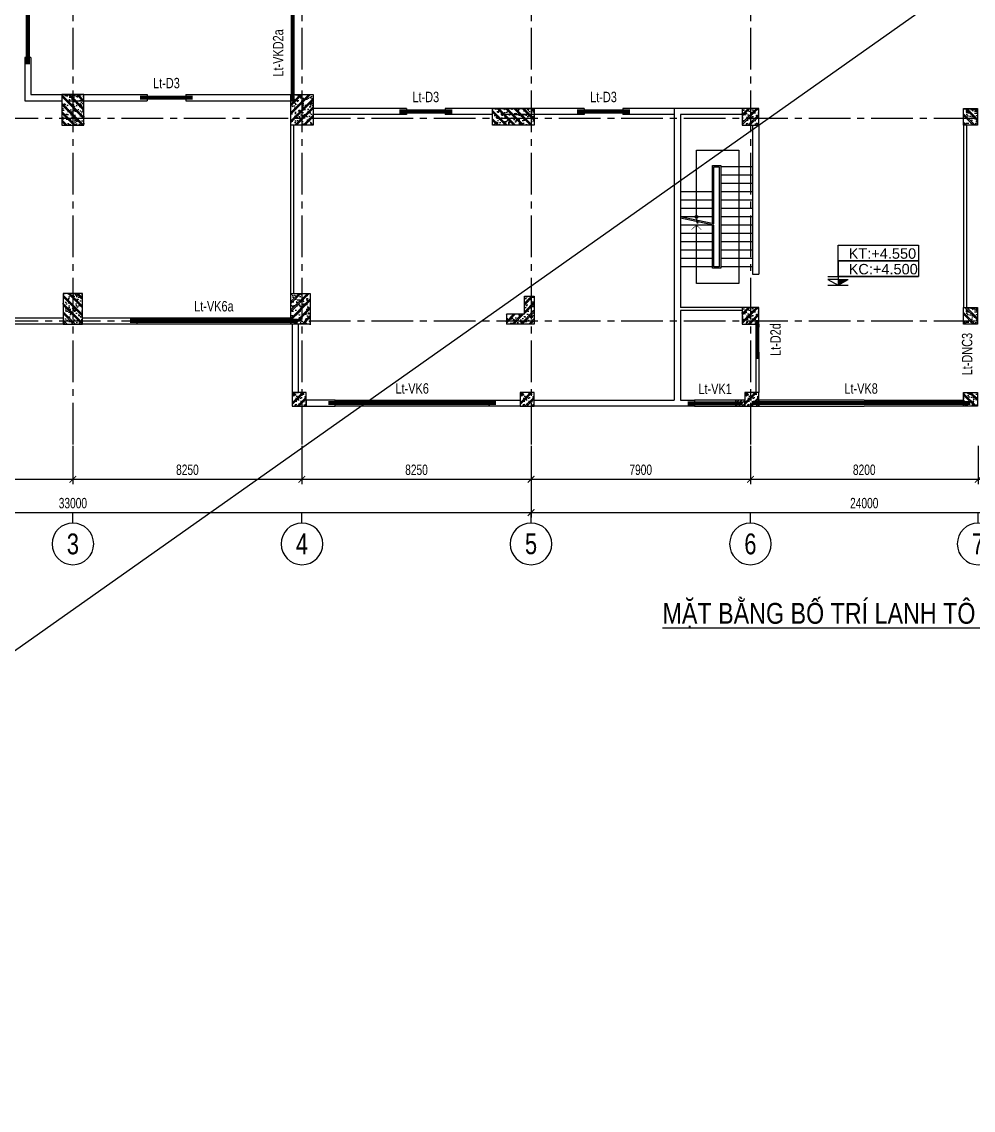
# Model space of a CAD drawing. Header units: millimetres. Extents: x 0 to 132458, y 0 to 365310.
# Drawn here: x 30284 to 64550, y 182867 to 222053 of the extents above; entities that cross this region are included whole.
import ezdxf
from ezdxf.enums import TextEntityAlignment as Align

# ---------------------------------------------------------------- set-up
doc = ezdxf.new("R2010")
doc.units = ezdxf.units.MM
doc.header["$LTSCALE"] = 400
doc.header["$PDSIZE"] = -2
doc.linetypes.add('CENTER2', pattern=[1.125, 0.75, -0.125, 0.125, -0.125])
doc.layers.get('0').update_dxf_attribs({"lineweight": 5})
doc.layers.get('Defpoints').update_dxf_attribs({"color": 2})
doc.layers.add('02.CDC.DIM', color=1, linetype='Continuous', lineweight=20)
for name, color, linetype in [('CDC -TEXT KHUNG', 7, 'Continuous'), ('CDC.01.AXIS', 160, 'CENTER2'), ('CDC.02.DIM', 1, 'Continuous'), ('CDC.03.BORDER', 3, 'Continuous'), ('CDC.06.TEXT', 2, 'Continuous'), ('CDC.09.COLUMN', 4, 'Continuous'), ('CDC.10.HATCH', 9, 'Continuous'), ('CDC.11.NOTE', 8, 'Continuous'), ('KCS_LANH_TO', 3, 'Continuous')]:
    doc.layers.add(name, color=color, linetype=linetype)
doc.layers.add('KCS_Plotter', color=11, linetype='Continuous', plot=False)
doc.styles.add('BIGTEXT', font='arial.ttf', dxfattribs={"width": 0.8})
doc.styles.add('KCS_SMTEXT', font='arial.ttf', dxfattribs={"width": 0.7})
doc.styles.add('KT CDC', font='arial.ttf', dxfattribs={"width": 0.85, "height": 200})
doc.styles.add('TEXT', font='')
doc.styles.get('TEXT').set_extended_font_data('.VnArialH')
doc.dimstyles.new('KCS_DIM150', dxfattribs={"dimscale": 150, "dimtxt": 2.5, "dimasz": 1.6, "dimexe": 1.2, "dimexo": 0, "dimgap": 1, "dimtad": 1, "dimdec": 0, "dimzin": 0, "dimdsep": 46, "dimtxsty": 'KCS_SMTEXT', "dimblk": 'ARCHTICK', "dimcen": 0, "dimdle": 1, "dimclrd": 256, "dimclre": 256, "dimclrt": 2, "dimadec": 0, "dimazin": 0, "dimtfac": 1, "dimtdec": 0, "dimtix": 1, "dimtmove": 2, "dimatfit": 3, "dimfxl": 1, "dimtolj": 1, "dimtzin": 0, "dimarcsym": 0})

# ---------------------------------------------------------------- blocks, each defined once
blk = doc.blocks.new('T2-7.95M')
at = {"layer": 'CDC.10.HATCH'}
h = blk.add_hatch(dxfattribs=at)
h.set_pattern_fill('CHAU-01', color=256, scale=50, style=0, pattern_type=2)
h.set_pattern_definition([(310, (10056.4, 189402.67), (358.63009, 31.376067), [37.5, -412.5]), (5, (10056.4, 189402.67), (-69.37567, -376.09607), [30, -330]), (259.5486, (10086.3, 189405.28), (289.25469, -344.71977), [31.870095, -350.571056]), (313.8158, (10056.4, 189302.67), (533.62052, 82.75951), [56.25, -618.75]), (263.3644, (10100.87, 189309.56), (467.33135, -487.05894), [47.80514, -525.8565]), (8.8158, (10056.4, 189302.67), (467.33097, -487.0593), [45, -495]), (339, (10106.4, 189327.67), (298.453526, 201.309445), [37.5, -412.5]), (34, (10106.4, 189327.67), (121.657666, -362.57502), [30, -330]), (288.5486, (10131.27, 189344.44), (420.111314, -161.26525), [31.870095, -350.571056]), (322.5, (10056.4, 189402.67), (6.079928, -166.446927), [0, -326, 0, -335, 0, -331.25]), (352.5, (10056.4, 189402.67), (131.534769, -197.205856), [0, -191, 0, -318.5, 0, -126.25]), (32.5, (9944.9, 189402.67), (266.911218, 11.277436), [0, -125, 0, -390, 0, -517.5]), (42.5, (9894.9, 189402.67), (291.593085, -50.05249), [0, -162.5, 0, -259, 0, -367.5]), (315, (10056.4, 189402.67), (-150.26019, -150.26019), []), (315, (10056.4, 189341.42), (-150.26019, -150.26019), [])])
h.paths.add_polyline_path([(1757079, -103348), (1756780, -103348), (1756780, -102498), (1757079, -102498)])
h.paths.add_polyline_path([(1757079, -103598), (1756780, -103598), (1756780, -103348), (1757079, -103348)])
h.paths.add_polyline_path([(1757580, -103598), (1757079, -103598), (1757079, -103348), (1757580, -103348)])
h.paths.add_polyline_path([(1757580, -103348), (1757079, -103348), (1757079, -102498), (1757580, -102498)])
h = blk.add_hatch(dxfattribs=at)
h.set_pattern_fill('CHAU-01', color=256, scale=50, style=0, pattern_type=2)
h.set_pattern_definition([(230, (3512553.1, 189402.67), (-358.63009, 31.376067), [37.5, -412.5]), (175, (3512553.1, 189402.67), (69.37567, -376.09607), [30, -330]), (280.4514, (3512523.2, 189405.28), (-289.25469, -344.71977), [31.870095, -350.571056]), (226.1842, (3512553.1, 189302.67), (-533.62052, 82.75951), [56.25, -618.75]), (276.6356, (3512508.63, 189309.56), (-467.33135, -487.05894), [47.80514, -525.8565]), (171.1842, (3512553.1, 189302.67), (-467.33097, -487.0593), [45, -495]), (201, (3512503.1, 189327.67), (-298.453526, 201.309445), [37.5, -412.5]), (146, (3512503.1, 189327.67), (-121.657666, -362.57502), [30, -330]), (251.4514, (3512478.23, 189344.44), (-420.111314, -161.26525), [31.870095, -350.571056]), (217.5, (3512553.1, 189402.67), (-6.079928, -166.446927), [0, -326, 0, -335, 0, -331.25]), (187.5, (3512553.1, 189402.67), (-131.534769, -197.205856), [0, -191, 0, -318.5, 0, -126.25]), (147.5, (3512664.6, 189402.67), (-266.911218, 11.277436), [0, -125, 0, -390, 0, -517.5]), (137.5, (3512714.6, 189402.67), (-291.593085, -50.05249), [0, -162.5, 0, -259, 0, -367.5]), (225, (3512553.1, 189402.67), (150.26019, -150.26019), []), (225, (3512553.1, 189341.42), (150.26019, -150.26019), [])])
h.paths.add_polyline_path([(1765530, -103348), (1765830, -103348), (1765830, -102498), (1765530, -102498)])
h.paths.add_polyline_path([(1765530, -103598), (1765830, -103598), (1765830, -103348), (1765530, -103348)])
h.paths.add_polyline_path([(1765030, -103598), (1765530, -103598), (1765530, -103348), (1765030, -103348)])
h.paths.add_polyline_path([(1765030, -103348), (1765530, -103348), (1765530, -102498), (1765030, -102498)])
h = blk.add_hatch(dxfattribs=at)
h.set_pattern_fill('CHAU-01', color=256, scale=50, style=0, pattern_type=2)
h.set_pattern_definition([(130, (3514359.5, 0), (-358.63009, -31.376067), [37.5, -412.5]), (185, (3514359.5, 0), (69.37567, 376.09607), [30, -330]), (79.5486, (3514329.6, -2.6), (-289.25469, 344.71977), [31.870095, -350.571056]), (133.8158, (3514359.5, 100), (-533.62052, -82.75951), [56.25, -618.75]), (83.3644, (3514315.03, 93.1), (-467.33135, 487.05894), [47.80514, -525.8565]), (188.8158, (3514359.5, 100), (-467.33097, 487.0593), [45, -495]), (159, (3514309.5, 75), (-298.453526, -201.309445), [37.5, -412.5]), (214, (3514309.5, 75), (-121.657666, 362.57502), [30, -330]), (108.5486, (3514284.63, 58.22), (-420.111314, 161.26525), [31.870095, -350.571056]), (142.5, (3514359.5, 0), (-6.079928, 166.446927), [0, -326, 0, -335, 0, -331.25]), (172.5, (3514359.5, 0), (-131.534769, 197.205856), [0, -191, 0, -318.5, 0, -126.25]), (212.5, (3514471, 0), (-266.911218, -11.277436), [0, -125, 0, -390, 0, -517.5]), (222.5, (3514521, 0), (-291.593085, 50.05249), [0, -162.5, 0, -259, 0, -367.5]), (135, (3514359.5, 0), (150.26019, 150.26019), []), (135, (3514359.5, 61.25), (150.26019, 150.26019), [])])
h.paths.add_polyline_path([(1772290, -102998), (1773680, -102998), (1773680, -103348), (1772290, -103348)])
h.paths.add_polyline_path([(1772290, -103348), (1773680, -103348), (1773680, -103598), (1772290, -103598)])
h.paths.add_polyline_path([(1773680, -103348), (1773790, -103348), (1773790, -103598), (1773680, -103598)])
h.paths.add_polyline_path([(1773680, -102998), (1773790, -102998), (1773790, -103348), (1773680, -103348)])
h = blk.add_hatch(dxfattribs=at)
h.set_pattern_fill('CHAU-01', color=256, scale=50, angle=270, style=0, pattern_type=2)
h.set_pattern_definition([(40, (32523.4, 203723.58), (-31.376067, 358.63009), [37.5, -412.5]), (95, (32523.4, 203723.58), (376.09607, -69.37567), [30, -330]), (349.5486, (32520.8, 203753.46), (344.71977, 289.25469), [31.870095, -350.571056]), (43.8158, (32623.4, 203723.58), (-82.75951, 533.62052), [56.25, -618.75]), (353.3644, (32616.5, 203768.04), (487.05894, 467.33135), [47.80514, -525.8565]), (98.8158, (32623.4, 203723.6), (487.0593, 467.33097), [45, -495]), (69, (32598.4, 203773.58), (-201.309445, 298.453526), [37.5, -412.5]), (124, (32598.4, 203773.58), (362.57502, 121.657666), [30, -330]), (18.5486, (32581.63, 203798.45), (161.26525, 420.111314), [31.870095, -350.571056]), (52.5, (32523.41, 203723.58), (166.446927, 6.079928), [0, -326, 0, -335, 0, -331.25]), (82.5, (32523.41, 203723.58), (197.205856, 131.534769), [0, -191, 0, -318.5, 0, -126.25]), (122.5, (32523.41, 203612.08), (-11.277436, 266.911218), [0, -125, 0, -390, 0, -517.5]), (132.5, (32523.4, 203562.08), (50.05249, 291.593085), [0, -162.5, 0, -259, 0, -367.5]), (45, (32523.4, 203723.58), (150.26019, -150.26019), []), (45, (32584.66, 203723.58), (150.26019, -150.26019), [])])
h.paths.add_polyline_path([(1781880, -102998), (1781280, -102998), (1781280, -103598), (1781880, -103598)])
h = blk.add_hatch(dxfattribs=at)
h.set_pattern_fill('CHAU-01', color=256, scale=50, angle=270, style=0, pattern_type=2)
h.set_pattern_definition([(140, (3538511.06, 203723.58), (31.376067, 358.63009), [37.5, -412.5]), (85, (3538511.06, 203723.58), (-376.09607, -69.37567), [30, -330]), (190.4514, (3538513.67, 203753.46), (-344.71977, 289.25469), [31.870095, -350.571056]), (136.1842, (3538411.06, 203723.58), (82.75951, 533.62052), [56.25, -618.75]), (186.6356, (3538417.96, 203768.04), (-487.05894, 467.33135), [47.80514, -525.8565]), (81.1842, (3538411.06, 203723.6), (-487.0593, 467.33097), [45, -495]), (111, (3538436.06, 203773.58), (201.309445, 298.453526), [37.5, -412.5]), (56, (3538436.06, 203773.58), (-362.57502, 121.657666), [30, -330]), (161.4514, (3538452.83, 203798.45), (-161.26525, 420.111314), [31.870095, -350.571056]), (127.5, (3538511.06, 203723.58), (-166.446927, 6.079928), [0, -326, 0, -335, 0, -331.25]), (97.5, (3538511.06, 203723.58), (-197.205856, 131.534769), [0, -191, 0, -318.5, 0, -126.25]), (57.5, (3538511.06, 203612.08), (11.277436, 266.911218), [0, -125, 0, -390, 0, -517.5]), (47.5, (3538511.06, 203562.08), (-50.05249, 291.593085), [0, -162.5, 0, -259, 0, -367.5]), (135, (3538511.06, 203723.58), (-150.26019, -150.26019), []), (135, (3538449.8, 203723.58), (-150.26019, -150.26019), [])])
h.paths.add_polyline_path([(1789255, -102998), (1789255, -103598), (1789755, -103598), (1789755, -102998)])
h = blk.add_hatch(dxfattribs=at)
h.set_pattern_fill('CHAU-01', color=256, scale=50, style=0, pattern_type=2)
h.set_pattern_definition([(310, (10106.9, 189402.67), (358.63009, 31.376067), [37.5, -412.5]), (5, (10106.9, 189402.67), (-69.37567, -376.09607), [30, -330]), (259.5486, (10136.78, 189405.28), (289.25469, -344.71977), [31.870095, -350.571056]), (313.8158, (10106.9, 189302.67), (533.62052, 82.75951), [56.25, -618.75]), (263.3644, (10151.36, 189309.56), (467.33135, -487.05894), [47.80514, -525.8565]), (8.8158, (10106.9, 189302.67), (467.33097, -487.0593), [45, -495]), (339, (10156.9, 189327.67), (298.453526, 201.309445), [37.5, -412.5]), (34, (10156.9, 189327.67), (121.657666, -362.57502), [30, -330]), (288.5486, (10181.76, 189344.44), (420.111314, -161.26525), [31.870095, -350.571056]), (322.5, (10106.89, 189402.67), (6.079928, -166.446927), [0, -326, 0, -335, 0, -331.25]), (352.5, (10106.9, 189402.67), (131.534769, -197.205856), [0, -191, 0, -318.5, 0, -126.25]), (32.5, (9995.39, 189402.67), (266.911218, 11.277436), [0, -125, 0, -390, 0, -517.5]), (42.5, (9945.4, 189402.67), (291.593085, -50.05249), [0, -162.5, 0, -259, 0, -367.5]), (315, (10106.9, 189402.67), (-150.26019, -150.26019), []), (315, (10106.9, 189341.42), (-150.26019, -150.26019), [])])
h.paths.add_polyline_path([(1757130, -110757), (1756830, -110757), (1756830, -110648), (1757130, -110648)])
h.paths.add_polyline_path([(1757130, -110648), (1756830, -110648), (1756830, -109657), (1757130, -109657)])
h.paths.add_polyline_path([(1757530, -110648), (1757130, -110648), (1757130, -109657), (1757530, -109657)])
h.paths.add_polyline_path([(1757530, -110757), (1757130, -110757), (1757130, -110648), (1757530, -110648)])
h = blk.add_hatch(dxfattribs=at)
h.set_pattern_fill('CHAU-01', color=256, scale=50, style=0, pattern_type=2)
h.set_pattern_definition([(230, (3512452.6, 189402.67), (-358.63009, 31.376067), [37.5, -412.5]), (175, (3512452.6, 189402.67), (69.37567, -376.09607), [30, -330]), (280.4514, (3512422.7, 189405.28), (-289.25469, -344.71977), [31.870095, -350.571056]), (226.1842, (3512452.6, 189302.67), (-533.62052, 82.75951), [56.25, -618.75]), (276.6356, (3512408.1, 189309.56), (-467.33135, -487.05894), [47.80514, -525.8565]), (171.1842, (3512452.6, 189302.67), (-467.33097, -487.0593), [45, -495]), (201, (3512402.6, 189327.67), (-298.453526, 201.309445), [37.5, -412.5]), (146, (3512402.6, 189327.67), (-121.657666, -362.57502), [30, -330]), (251.4514, (3512377.7, 189344.44), (-420.111314, -161.26525), [31.870095, -350.571056]), (217.5, (3512452.59, 189402.67), (-6.079928, -166.446927), [0, -326, 0, -335, 0, -331.25]), (187.5, (3512452.59, 189402.67), (-131.534769, -197.205856), [0, -191, 0, -318.5, 0, -126.25]), (147.5, (3512564.09, 189402.67), (-266.911218, 11.277436), [0, -125, 0, -390, 0, -517.5]), (137.5, (3512614.09, 189402.67), (-291.593085, -50.05249), [0, -162.5, 0, -259, 0, -367.5]), (225, (3512452.59, 189402.67), (150.26019, -150.26019), []), (225, (3512452.59, 189341.42), (150.26019, -150.26019), [])])
h.paths.add_polyline_path([(1765430, -110757), (1765730, -110757), (1765730, -110648), (1765430, -110648)])
h.paths.add_polyline_path([(1765430, -110648), (1765730, -110648), (1765730, -109657), (1765430, -109657)])
h.paths.add_polyline_path([(1765030, -110648), (1765430, -110648), (1765430, -109657), (1765030, -109657)])
h.paths.add_polyline_path([(1765030, -110757), (1765430, -110757), (1765430, -110648), (1765030, -110648)])
h = blk.add_hatch(dxfattribs=at)
h.set_pattern_fill('CHAU-01', color=256, scale=50, style=0, pattern_type=2)
h.set_pattern_definition([(230, (3514359.5, -183495.4), (-358.63009, 31.376067), [37.5, -412.5]), (175, (3514359.5, -183495.4), (69.37567, -376.09607), [30, -330]), (280.4514, (3514329.6, -183492.77), (-289.25469, -344.71977), [31.870095, -350.571056]), (226.1842, (3514359.5, -183595.4), (-533.62052, 82.75951), [56.25, -618.75]), (276.6356, (3514315.03, -183588.5), (-467.33135, -487.05894), [47.80514, -525.8565]), (171.1842, (3514359.5, -183595.4), (-467.33097, -487.0593), [45, -495]), (201, (3514309.5, -183570.4), (-298.453526, 201.309445), [37.5, -412.5]), (146, (3514309.5, -183570.4), (-121.657666, -362.57502), [30, -330]), (251.4514, (3514284.63, -183553.6), (-420.111314, -161.26525), [31.870095, -350.571056]), (217.5, (3514359.5, -183495.39), (-6.079928, -166.446927), [0, -326, 0, -335, 0, -331.25]), (187.5, (3514359.5, -183495.39), (-131.534769, -197.205856), [0, -191, 0, -318.5, 0, -126.25]), (147.5, (3514471, -183495.39), (-266.911218, 11.277436), [0, -125, 0, -390, 0, -517.5]), (137.5, (3514521, -183495.39), (-291.593085, -50.05249), [0, -162.5, 0, -259, 0, -367.5]), (225, (3514359.5, -183495.39), (150.26019, -150.26019), []), (225, (3514359.5, -183556.64), (150.26019, -150.26019), [])])
h.paths.add_polyline_path([(1773680, -110648), (1773790, -110648), (1773790, -109757), (1773680, -109757)])
h.paths.add_polyline_path([(1772790, -110648), (1773680, -110648), (1773680, -109757), (1773440, -109757), (1773440, -110407), (1772790, -110407)])
h.paths.add_polyline_path([(1772790, -110757), (1773680, -110757), (1773680, -110648), (1772790, -110648)])
h.paths.add_polyline_path([(1773680, -110757), (1773790, -110757), (1773790, -110648), (1773680, -110648)])
h = blk.add_hatch(dxfattribs=at)
h.set_pattern_fill('CHAU-01', color=256, scale=50, angle=270, style=0, pattern_type=2)
h.set_pattern_definition([(40, (32523.4, 196563.9), (-31.376067, 358.63009), [37.5, -412.5]), (95, (32523.4, 196563.9), (376.09607, -69.37567), [30, -330]), (349.5486, (32520.8, 196593.78), (344.71977, 289.25469), [31.870095, -350.571056]), (43.8158, (32623.4, 196563.9), (-82.75951, 533.62052), [56.25, -618.75]), (353.3644, (32616.5, 196608.36), (487.05894, 467.33135), [47.80514, -525.8565]), (98.8158, (32623.4, 196563.9), (487.0593, 467.33097), [45, -495]), (69, (32598.4, 196613.9), (-201.309445, 298.453526), [37.5, -412.5]), (124, (32598.4, 196613.9), (362.57502, 121.657666), [30, -330]), (18.5486, (32581.63, 196638.77), (161.26525, 420.111314), [31.870095, -350.571056]), (52.5, (32523.41, 196563.9), (166.446927, 6.079928), [0, -326, 0, -335, 0, -331.25]), (82.5, (32523.41, 196563.9), (197.205856, 131.534769), [0, -191, 0, -318.5, 0, -126.25]), (122.5, (32523.41, 196452.4), (-11.277436, 266.911218), [0, -125, 0, -390, 0, -517.5]), (132.5, (32523.4, 196402.4), (50.05249, 291.593085), [0, -162.5, 0, -259, 0, -367.5]), (45, (32523.4, 196563.9), (150.26019, -150.26019), []), (45, (32584.66, 196563.9), (150.26019, -150.26019), [])])
h.paths.add_polyline_path([(1781880, -110157), (1781280, -110157), (1781280, -110757), (1781880, -110757)])
h = blk.add_hatch(dxfattribs=at)
h.set_pattern_fill('CHAU-01', color=256, scale=50, angle=270, style=0, pattern_type=2)
h.set_pattern_definition([(140, (3538511.06, 196563.9), (31.376067, 358.63009), [37.5, -412.5]), (85, (3538511.06, 196563.9), (-376.09607, -69.37567), [30, -330]), (190.4514, (3538513.67, 196593.78), (-344.71977, 289.25469), [31.870095, -350.571056]), (136.1842, (3538411.06, 196563.9), (82.75951, 533.62052), [56.25, -618.75]), (186.6356, (3538417.96, 196608.36), (-487.05894, 467.33135), [47.80514, -525.8565]), (81.1842, (3538411.06, 196563.9), (-487.0593, 467.33097), [45, -495]), (111, (3538436.06, 196613.9), (201.309445, 298.453526), [37.5, -412.5]), (56, (3538436.06, 196613.9), (-362.57502, 121.657666), [30, -330]), (161.4514, (3538452.83, 196638.77), (-161.26525, 420.111314), [31.870095, -350.571056]), (127.5, (3538511.06, 196563.9), (-166.446927, 6.079928), [0, -326, 0, -335, 0, -331.25]), (97.5, (3538511.06, 196563.9), (-197.205856, 131.534769), [0, -191, 0, -318.5, 0, -126.25]), (57.5, (3538511.06, 196452.4), (11.277436, 266.911218), [0, -125, 0, -390, 0, -517.5]), (47.5, (3538511.06, 196402.4), (-50.05249, 291.593085), [0, -162.5, 0, -259, 0, -367.5]), (135, (3538511.06, 196563.9), (-150.26019, -150.26019), []), (135, (3538449.8, 196563.9), (-150.26019, -150.26019), [])])
h.paths.add_polyline_path([(1789255, -110157), (1789255, -110757), (1789755, -110757), (1789755, -110157)])
h = blk.add_hatch(dxfattribs=at)
h.set_pattern_fill('CHAU-01', color=256, scale=50, angle=270, style=0, pattern_type=2)
h.set_pattern_definition([(40, (16273.44, 193603.62), (-31.376067, 358.63009), [37.5, -412.5]), (95, (16273.44, 193603.6), (376.09607, -69.37567), [30, -330]), (349.5486, (16270.82, 193633.5), (344.71977, 289.25469), [31.870095, -350.571056]), (43.8158, (16373.44, 193603.6), (-82.75951, 533.62052), [56.25, -618.75]), (353.3644, (16366.54, 193648.1), (487.05894, 467.33135), [47.80514, -525.8565]), (98.8158, (16373.44, 193603.6), (487.0593, 467.33097), [45, -495]), (69, (16348.44, 193653.62), (-201.309445, 298.453526), [37.5, -412.5]), (124, (16348.44, 193653.6), (362.57502, 121.657666), [30, -330]), (18.5486, (16331.66, 193678.5), (161.26525, 420.111314), [31.870095, -350.571056]), (52.5, (16273.44, 193603.62), (166.446927, 6.079928), [0, -326, 0, -335, 0, -331.25]), (82.5, (16273.44, 193603.62), (197.205856, 131.534769), [0, -191, 0, -318.5, 0, -126.25]), (122.5, (16273.44, 193492.12), (-11.277436, 266.911218), [0, -125, 0, -390, 0, -517.5]), (132.5, (16273.44, 193442.12), (50.05249, 291.593085), [0, -162.5, 0, -259, 0, -367.5]), (45, (16273.44, 193603.62), (150.26019, -150.26019), []), (45, (16334.69, 193603.62), (150.26019, -150.26019), [])])
h.paths.add_polyline_path([(1765580, -113718), (1765580, -113218), (1765080, -113218), (1765080, -113718)])
h = blk.add_hatch(dxfattribs=at)
h.set_pattern_fill('CHAU-01', color=256, scale=50, angle=270, style=0, pattern_type=2)
h.set_pattern_definition([(40, (24483.4, 193603.62), (-31.376067, 358.63009), [37.5, -412.5]), (95, (24483.4, 193603.6), (376.09607, -69.37567), [30, -330]), (349.5486, (24480.8, 193633.5), (344.71977, 289.25469), [31.870095, -350.571056]), (43.8158, (24583.4, 193603.6), (-82.75951, 533.62052), [56.25, -618.75]), (353.3644, (24576.5, 193648.1), (487.05894, 467.33135), [47.80514, -525.8565]), (98.8158, (24583.4, 193603.6), (487.0593, 467.33097), [45, -495]), (69, (24558.4, 193653.62), (-201.309445, 298.453526), [37.5, -412.5]), (124, (24558.4, 193653.6), (362.57502, 121.657666), [30, -330]), (18.5486, (24541.63, 193678.5), (161.26525, 420.111314), [31.870095, -350.571056]), (52.5, (24483.4, 193603.62), (166.446927, 6.079928), [0, -326, 0, -335, 0, -331.25]), (82.5, (24483.4, 193603.62), (197.205856, 131.534769), [0, -191, 0, -318.5, 0, -126.25]), (122.5, (24483.4, 193492.12), (-11.277436, 266.911218), [0, -125, 0, -390, 0, -517.5]), (132.5, (24483.4, 193442.12), (50.05249, 291.593085), [0, -162.5, 0, -259, 0, -367.5]), (45, (24483.4, 193603.62), (150.26019, -150.26019), []), (45, (24544.65, 193603.62), (150.26019, -150.26019), [])])
h.paths.add_polyline_path([(1773790, -113718), (1773790, -113218), (1773290, -113218), (1773290, -113718)])
h = blk.add_hatch(dxfattribs=at)
h.set_pattern_fill('CHAU-01', color=256, scale=50, angle=270, style=0, pattern_type=2)
h.set_pattern_definition([(40, (32573.4, 193603.62), (-31.376067, 358.63009), [37.5, -412.5]), (95, (32573.4, 193603.6), (376.09607, -69.37567), [30, -330]), (349.5486, (32570.8, 193633.5), (344.71977, 289.25469), [31.870095, -350.571056]), (43.8158, (32673.4, 193603.6), (-82.75951, 533.62052), [56.25, -618.75]), (353.3644, (32666.5, 193648.1), (487.05894, 467.33135), [47.80514, -525.8565]), (98.8158, (32673.4, 193603.6), (487.0593, 467.33097), [45, -495]), (69, (32648.4, 193653.62), (-201.309445, 298.453526), [37.5, -412.5]), (124, (32648.4, 193653.6), (362.57502, 121.657666), [30, -330]), (18.5486, (32631.63, 193678.5), (161.26525, 420.111314), [31.870095, -350.571056]), (52.5, (32573.41, 193603.62), (166.446927, 6.079928), [0, -326, 0, -335, 0, -331.25]), (82.5, (32573.41, 193603.62), (197.205856, 131.534769), [0, -191, 0, -318.5, 0, -126.25]), (122.5, (32573.41, 193492.12), (-11.277436, 266.911218), [0, -125, 0, -390, 0, -517.5]), (132.5, (32573.4, 193442.12), (50.05249, 291.593085), [0, -162.5, 0, -259, 0, -367.5]), (45, (32573.4, 193603.62), (150.26019, -150.26019), []), (45, (32634.66, 193603.62), (150.26019, -150.26019), [])])
h.paths.add_polyline_path([(1781880, -113718), (1781880, -113218), (1781380, -113218), (1781380, -113718)])
h = blk.add_hatch(dxfattribs=at)
h.set_pattern_fill('CHAU-01', color=256, scale=50, angle=270, style=0, pattern_type=2)
h.set_pattern_definition([(140, (3538561.06, 193603.62), (31.376067, 358.63009), [37.5, -412.5]), (85, (3538561.06, 193603.6), (-376.09607, -69.37567), [30, -330]), (190.4514, (3538563.67, 193633.5), (-344.71977, 289.25469), [31.870095, -350.571056]), (136.1842, (3538461.06, 193603.6), (82.75951, 533.62052), [56.25, -618.75]), (186.6356, (3538467.96, 193648.1), (-487.05894, 467.33135), [47.80514, -525.8565]), (81.1842, (3538461.06, 193603.6), (-487.0593, 467.33097), [45, -495]), (111, (3538486.06, 193653.62), (201.309445, 298.453526), [37.5, -412.5]), (56, (3538486.06, 193653.6), (-362.57502, 121.657666), [30, -330]), (161.4514, (3538502.83, 193678.5), (-161.26525, 420.111314), [31.870095, -350.571056]), (127.5, (3538561.06, 193603.62), (-166.446927, 6.079928), [0, -326, 0, -335, 0, -331.25]), (97.5, (3538561.06, 193603.62), (-197.205856, 131.534769), [0, -191, 0, -318.5, 0, -126.25]), (57.5, (3538561.06, 193492.12), (11.277436, 266.911218), [0, -125, 0, -390, 0, -517.5]), (47.5, (3538561.06, 193442.12), (-50.05249, 291.593085), [0, -162.5, 0, -259, 0, -367.5]), (135, (3538561.06, 193603.62), (-150.26019, -150.26019), []), (135, (3538499.8, 193603.62), (-150.26019, -150.26019), [])])
h.paths.add_polyline_path([(1789255, -113718), (1789255, -113218), (1789755, -113218), (1789755, -113718)])
at = {"layer": 'CDC.09.COLUMN', "ltscale": 2000}
for p, q in [((1773440, -110407), (1773440, -109757)), ((1773440, -109757), (1773790, -109757)), ((1773790, -109757), (1773790, -110757)), ((1772790, -110407), (1772790, -110757)), ((1773440, -110407), (1772790, -110407)), ((1773790, -110757), (1772790, -110757))]:
    blk.add_line(p, q, dxfattribs=at)
for points in [[(1757580, -103598), (1757580, -102498), (1756780, -102498), (1756780, -103598)], [(1765030, -103598), (1765030, -102498), (1765830, -102498), (1765830, -103598)], [(1772290, -102998), (1773790, -102998), (1773790, -103598), (1772290, -103598)], [(1781880, -103598), (1781880, -102998), (1781280, -102998), (1781280, -103598)], [(1789255, -103598), (1789255, -102998), (1789755, -102998), (1789755, -103598)], [(1757530, -110757), (1757530, -109657), (1756830, -109657), (1756830, -110757)], [(1765030, -110757), (1765030, -109657), (1765730, -109657), (1765730, -110757)], [(1781880, -110757), (1781880, -110157), (1781280, -110157), (1781280, -110757)], [(1789255, -110757), (1789255, -110157), (1789755, -110157), (1789755, -110757)], [(1765580, -113718), (1765580, -113218), (1765080, -113218), (1765080, -113718)], [(1773790, -113718), (1773790, -113218), (1773290, -113218), (1773290, -113718)], [(1781880, -113718), (1781880, -113218), (1781380, -113218), (1781380, -113718)], [(1789255, -113718), (1789255, -113218), (1789755, -113218), (1789755, -113718)]]:
    blk.add_lwpolyline(points, close=True, dxfattribs=at)
blk = doc.blocks.new('khcot')
at = {"layer": 'CDC.01.AXIS'}
blk.add_hatch(color=256, dxfattribs=at).paths.add_polyline_path([(435700, -497133), (435700, -497270), (435943, -497133)])
at = {"layer": 'CDC.03.BORDER'}
for p, q in [((435700, -496687), (435700, -497133)), ((435454, -497061), (437632, -497061)), ((435700, -497133), (435458, -497133)), ((435458, -497133), (435700, -497270)), ((435700, -497133), (435943, -497133)), ((435700, -497270), (435943, -497133)), ((435700, -497133), (435700, -497270)), ((435454, -497270), (435946, -497270))]:
    blk.add_line(p, q, dxfattribs=at)
for points in [[(437632, -496687), (435700, -496687), (435700, -496312), (437632, -496312)], [(437632, -497061), (435700, -497061), (435700, -496687), (437632, -496687)]]:
    blk.add_lwpolyline(points, close=True, dxfattribs=at)
blk = doc.blocks.new('_ArchTick')
at = {"color": 0, "linetype": 'ByBlock', "const_width": 0.15}
blk.add_lwpolyline([(-0.5, -0.5), (0.5, 0.5)], dxfattribs=at)
blk = doc.blocks.new('*D134')
at = {"layer": 'CDC.02.DIM', "lineweight": -2, "ltscale": 10, "transparency": 16777216}
for p, q in [((15625, 206781), (15625, 204201)), ((48625, 206781), (48625, 204201)), ((15475, 204381), (48775, 204381))]:
    blk.add_line(p, q, dxfattribs=at)
at = {"layer": 'Defpoints', "color": 0, "ltscale": 10, "transparency": 16777216}
for p in [(15625, 206781), (48625, 206781), (48625, 204381)]:
    blk.add_point(p, dxfattribs=at)
at = {"layer": 'CDC.02.DIM', "lineweight": -2, "ltscale": 10, "transparency": 16777216, "xscale": 240, "yscale": 240, "zscale": 240, "rotation": 180}
blk.add_blockref('_ArchTick', (15625, 204381), dxfattribs=at)
at = {"layer": 'CDC.02.DIM', "lineweight": -2, "ltscale": 10, "transparency": 16777216, "xscale": 240, "yscale": 240, "zscale": 240}
blk.add_blockref('_ArchTick', (48625, 204381), dxfattribs=at)
at = {"layer": 'CDC.02.DIM', "color": 2, "ltscale": 10, "transparency": 16777216, "insert": (32125, 204722), "char_height": 375, "attachment_point": 5, "style": 'KCS_SMTEXT'}
blk.add_mtext('\\A1;33000', dxfattribs=at)
blk = doc.blocks.new('*D136')
at = {"layer": 'CDC.02.DIM', "lineweight": -2, "ltscale": 10, "transparency": 16777216}
for p, q in [((48625, 206781), (48625, 204201)), ((72625, 206781), (72625, 204201)), ((48475, 204381), (72775, 204381))]:
    blk.add_line(p, q, dxfattribs=at)
at = {"layer": 'Defpoints', "color": 0, "ltscale": 10, "transparency": 16777216}
for p in [(48625, 206781), (72625, 206781), (72625, 204381)]:
    blk.add_point(p, dxfattribs=at)
at = {"layer": 'CDC.02.DIM', "lineweight": -2, "ltscale": 10, "transparency": 16777216, "xscale": 240, "yscale": 240, "zscale": 240, "rotation": 180}
blk.add_blockref('_ArchTick', (48625, 204381), dxfattribs=at)
at = {"layer": 'CDC.02.DIM', "lineweight": -2, "ltscale": 10, "transparency": 16777216, "xscale": 240, "yscale": 240, "zscale": 240}
blk.add_blockref('_ArchTick', (72625, 204381), dxfattribs=at)
at = {"layer": 'CDC.02.DIM', "color": 2, "ltscale": 10, "transparency": 16777216, "insert": (60625, 204722), "char_height": 375, "attachment_point": 5, "style": 'KCS_SMTEXT'}
blk.add_mtext('\\A1;24000', dxfattribs=at)
blk = doc.blocks.new('*D138')
at = {"layer": 'CDC.02.DIM', "lineweight": -2, "ltscale": 10, "transparency": 16777216}
for p, q in [((23875, 206781), (23875, 205401)), ((32125, 206781), (32125, 205401)), ((23725, 205581), (32275, 205581))]:
    blk.add_line(p, q, dxfattribs=at)
at = {"layer": 'Defpoints', "color": 0, "ltscale": 10, "transparency": 16777216}
for p in [(23875, 206781), (32125, 206781), (32125, 205581)]:
    blk.add_point(p, dxfattribs=at)
at = {"layer": 'CDC.02.DIM', "lineweight": -2, "ltscale": 10, "transparency": 16777216, "xscale": 240, "yscale": 240, "zscale": 240, "rotation": 180}
blk.add_blockref('_ArchTick', (23875, 205581), dxfattribs=at)
at = {"layer": 'CDC.02.DIM', "lineweight": -2, "ltscale": 10, "transparency": 16777216, "xscale": 240, "yscale": 240, "zscale": 240}
blk.add_blockref('_ArchTick', (32125, 205581), dxfattribs=at)
at = {"layer": 'CDC.02.DIM', "color": 2, "ltscale": 10, "transparency": 16777216, "insert": (28000, 205922), "char_height": 375, "attachment_point": 5, "style": 'KCS_SMTEXT'}
blk.add_mtext('\\A1;8250', dxfattribs=at)
blk = doc.blocks.new('*D139')
at = {"layer": 'CDC.02.DIM', "lineweight": -2, "ltscale": 10, "transparency": 16777216}
for p, q in [((32125, 206781), (32125, 205401)), ((40375, 206781), (40375, 205401)), ((31975, 205581), (40525, 205581))]:
    blk.add_line(p, q, dxfattribs=at)
at = {"layer": 'Defpoints', "color": 0, "ltscale": 10, "transparency": 16777216}
for p in [(32125, 206781), (40375, 206781), (40375, 205581)]:
    blk.add_point(p, dxfattribs=at)
at = {"layer": 'CDC.02.DIM', "lineweight": -2, "ltscale": 10, "transparency": 16777216, "xscale": 240, "yscale": 240, "zscale": 240, "rotation": 180}
blk.add_blockref('_ArchTick', (32125, 205581), dxfattribs=at)
at = {"layer": 'CDC.02.DIM', "lineweight": -2, "ltscale": 10, "transparency": 16777216, "xscale": 240, "yscale": 240, "zscale": 240}
blk.add_blockref('_ArchTick', (40375, 205581), dxfattribs=at)
at = {"layer": 'CDC.02.DIM', "color": 2, "ltscale": 10, "transparency": 16777216, "insert": (36250, 205922), "char_height": 375, "attachment_point": 5, "style": 'KCS_SMTEXT'}
blk.add_mtext('\\A1;8250', dxfattribs=at)
blk = doc.blocks.new('*D140')
at = {"layer": 'CDC.02.DIM', "lineweight": -2, "ltscale": 10, "transparency": 16777216}
for p, q in [((40375, 206781), (40375, 205401)), ((48625, 206781), (48625, 205401)), ((40225, 205581), (48775, 205581))]:
    blk.add_line(p, q, dxfattribs=at)
at = {"layer": 'Defpoints', "color": 0, "ltscale": 10, "transparency": 16777216}
for p in [(40375, 206781), (48625, 206781), (48625, 205581)]:
    blk.add_point(p, dxfattribs=at)
at = {"layer": 'CDC.02.DIM', "lineweight": -2, "ltscale": 10, "transparency": 16777216, "xscale": 240, "yscale": 240, "zscale": 240, "rotation": 180}
blk.add_blockref('_ArchTick', (40375, 205581), dxfattribs=at)
at = {"layer": 'CDC.02.DIM', "lineweight": -2, "ltscale": 10, "transparency": 16777216, "xscale": 240, "yscale": 240, "zscale": 240}
blk.add_blockref('_ArchTick', (48625, 205581), dxfattribs=at)
at = {"layer": 'CDC.02.DIM', "color": 2, "ltscale": 10, "transparency": 16777216, "insert": (44500, 205922), "char_height": 375, "attachment_point": 5, "style": 'KCS_SMTEXT'}
blk.add_mtext('\\A1;8250', dxfattribs=at)
blk = doc.blocks.new('*D145')
at = {"layer": 'CDC.02.DIM', "lineweight": -2, "ltscale": 10, "transparency": 16777216}
for p, q in [((48625, 206781), (48625, 205401)), ((56525, 206781), (56525, 205401)), ((48475, 205581), (56675, 205581))]:
    blk.add_line(p, q, dxfattribs=at)
at = {"layer": 'Defpoints', "color": 0, "ltscale": 10, "transparency": 16777216}
for p in [(48625, 206781), (56525, 206781), (56525, 205581)]:
    blk.add_point(p, dxfattribs=at)
at = {"layer": 'CDC.02.DIM', "lineweight": -2, "ltscale": 10, "transparency": 16777216, "xscale": 240, "yscale": 240, "zscale": 240, "rotation": 180}
blk.add_blockref('_ArchTick', (48625, 205581), dxfattribs=at)
at = {"layer": 'CDC.02.DIM', "lineweight": -2, "ltscale": 10, "transparency": 16777216, "xscale": 240, "yscale": 240, "zscale": 240}
blk.add_blockref('_ArchTick', (56525, 205581), dxfattribs=at)
at = {"layer": 'CDC.02.DIM', "color": 2, "ltscale": 10, "transparency": 16777216, "insert": (52575, 205922), "char_height": 375, "attachment_point": 5, "style": 'KCS_SMTEXT'}
blk.add_mtext('\\A1;7900', dxfattribs=at)
blk = doc.blocks.new('*D146')
at = {"layer": 'CDC.02.DIM', "lineweight": -2, "ltscale": 10, "transparency": 16777216}
for p, q in [((56525, 206781), (56525, 205401)), ((64725, 206781), (64725, 205401)), ((56375, 205581), (64875, 205581))]:
    blk.add_line(p, q, dxfattribs=at)
at = {"layer": 'Defpoints', "color": 0, "ltscale": 10, "transparency": 16777216}
for p in [(56525, 206781), (64725, 206781), (64725, 205581)]:
    blk.add_point(p, dxfattribs=at)
at = {"layer": 'CDC.02.DIM', "lineweight": -2, "ltscale": 10, "transparency": 16777216, "xscale": 240, "yscale": 240, "zscale": 240, "rotation": 180}
blk.add_blockref('_ArchTick', (56525, 205581), dxfattribs=at)
at = {"layer": 'CDC.02.DIM', "lineweight": -2, "ltscale": 10, "transparency": 16777216, "xscale": 240, "yscale": 240, "zscale": 240}
blk.add_blockref('_ArchTick', (64725, 205581), dxfattribs=at)
at = {"layer": 'CDC.02.DIM', "color": 2, "ltscale": 10, "transparency": 16777216, "insert": (60625, 205922), "char_height": 375, "attachment_point": 5, "style": 'KCS_SMTEXT'}
blk.add_mtext('\\A1;8200', dxfattribs=at)
blk = doc.blocks.new('_Axis name')
at = {"layer": 'CDC.02.DIM'}
blk.add_line((0, 2.5), (0, 0), dxfattribs=at)
blk.add_circle((0, 7.5), 5, dxfattribs=at)
at = {"layer": 'CDC.02.DIM', "style": 'BIGTEXT', "width": 0.75}
blk.add_attdef('.', text='', height=5, dxfattribs=at).set_placement((0, 7.5), align=Align.MIDDLE)

msp = doc.modelspace()

# ---------------------------------------------------------------- hatches: boundary and pattern name
at = {"layer": 'CDC.10.HATCH', "ltscale": 10}
h = msp.add_hatch(dxfattribs=at)
h.set_pattern_fill('ANSI31', color=256, scale=25, style=0)
h.set_pattern_definition([(45, (56000.08, 208210.86), (-56.127, 56.127), [])])
h.paths.add_polyline_path([(56325.1, 208430.9), (56000.1, 208430.9), (56000.1, 208210.9), (56325.1, 208210.9)])

# ---------------------------------------------------------------- linework, layer by layer
at = {"layer": 'CDC.01.AXIS', "ltscale": 5}
for p, q in [((32125.1, 251080.9), (32125.1, 206780.9)), ((40375.1, 251080.9), (40375.1, 206780.9)), ((48625.1, 251080.9), (48625.1, 206780.9)), ((56525.1, 251080.9), (56525.1, 206780.9)), ((13625.1, 218580.9), (107625.4, 218580.9)), ((13625.1, 211280.9), (107625.4, 211280.9))]:
    msp.add_line(p, q, dxfattribs=at)
at = {"layer": 'CDC.03.BORDER', "ltscale": 10}
for p, q in [((30395.1, 220771.9), (30395.1, 219210.8)), ((30615.1, 220771.9), (30395.1, 220771.9)), ((30615.1, 220771.9), (30615.1, 219430.8)), ((30395.1, 219210.8), (31724.9, 219210.8)), ((30615.1, 219430.8), (34794.8, 219430.8)), ((31925.1, 219210.8), (34794.8, 219210.8)), ((34794.8, 219430.8), (34794.8, 219210.8)), ((36194.8, 219430.8), (39975.1, 219430.8)), ((36194.8, 219430.8), (36194.8, 219210.8)), ((36194.8, 219210.8), (39975.1, 219210.8)), ((44135.4, 218930.8), (44135.4, 218710.8)), ((45535.4, 218930.8), (45535.4, 218710.8)), ((50535.1, 218930.8), (50535.1, 218710.8)), ((51935.1, 218930.8), (51935.1, 218710.8)), ((53785.1, 218930.8), (51935.1, 218930.8)), ((54005.1, 218710.8), (54005.1, 211771.4)), ((56225.1, 218710.8), (54099.9, 218710.8)), ((39975.1, 212271.2), (39975.1, 218330.8)), ((40085.1, 212271.2), (40085.1, 218330.8)), ((64200.1, 218330.8), (64200.1, 211771.2)), ((64310.1, 218330.8), (64310.1, 211771.2)), ((56225.1, 211771.4), (54005.1, 211771.4)), ((54005.1, 211661.4), (54005.1, 208430.9)), ((56225.1, 211661.4), (54005.1, 211661.4)), ((32475.1, 211390.9), (34434.8, 211390.9)), ((34434.8, 211170.9), (34434.8, 211390.9)), ((34434.8, 211170.9), (32475.1, 211170.9)), ((56715.1, 211171.2), (56715.1, 211061.2)), ((56715.1, 211061.2), (56825.1, 211061.2)), ((56825.1, 211171.2), (56825.1, 211061.2)), ((56715.1, 210161.2), (56715.1, 208710.9)), ((56715.1, 210161.2), (56825.1, 210161.2)), ((56825.1, 210161.2), (56825.1, 208710.9)), ((41575.1, 208210.9), (41575.1, 208430.9))]:
    msp.add_line(p, q, dxfattribs=at)
for points in [[(44135.4, 218930.8), (40775.1, 218930.8)], [(44135.4, 218710.8), (40775.1, 218710.8)], [(50535.1, 218930.8), (45535.4, 218930.8)], [(47235, 218710.8), (45535.4, 218710.8)], [(50535.1, 218710.8), (47535, 218710.8)], [(53785.1, 218710.8), (51935.1, 218710.8)], [(56225.1, 218930.8), (53785.1, 218930.8), (53785.1, 208430.9)], [(56225.1, 218710.8), (54005.1, 218710.8)], [(54005.1, 208430.9), (54510, 208430.9), (54510, 208210.9), (48735.1, 208210.9), (48735.1, 208430.9), (53785.1, 208430.9)]]:
    msp.add_lwpolyline(points, dxfattribs=at)
for points in [[(24275.1, 211390.9), (31775.1, 211390.9), (31775.1, 211171.2), (24275.1, 211171.2)], [(40245.1, 211170.9), (40025.1, 211170.9), (40025.1, 208710.9), (40245.1, 208710.9)], [(41575.1, 208430.9), (40525.1, 208430.9), (40525.1, 208210.9), (41575.1, 208210.9)], [(47115.4, 208430.9), (48235.1, 208430.9), (48235.1, 208210.9), (47115.4, 208210.9)]]:
    msp.add_lwpolyline(points, close=True, dxfattribs=at)
at = {"layer": 'CDC.03.BORDER'}
for points in [[(56000.1, 208430.9), (54510, 208430.9), (54510, 208210.9), (56000.1, 208210.9)], [(56325.1, 208430.9), (56000.1, 208430.9), (56000.1, 208210.9), (56325.1, 208210.9)]]:
    msp.add_lwpolyline(points, close=True, dxfattribs=at)
at = {"layer": 'CDC.11.NOTE', "ltscale": 10}
for p, q in [((56605, 218330.9), (56605, 212970.9)), ((56825, 218330.9), (56825, 212970.9)), ((56605, 216830.9), (55455, 216830.9)), ((56605, 216530.9), (55455, 216530.9)), ((55155, 215930.9), (54005, 215930.9)), ((56605, 216230.9), (55455, 216230.9)), ((56605, 215930.9), (55455, 215930.9)), ((55155, 215630.9), (54005, 215630.9)), ((56605, 215630.9), (55455, 215630.9)), ((55155, 215330.9), (54005, 215330.9)), ((56605, 215330.9), (55455, 215330.9)), ((55155, 215030.9), (54005, 215030.9)), ((56605, 215030.9), (55455, 215030.9)), ((55155, 214730.9), (54005, 214730.9)), ((55155, 214430.9), (54005, 214430.9)), ((56605, 214730.9), (55455, 214730.9)), ((56605, 214430.9), (55455, 214430.9)), ((55155, 214130.9), (54005, 214130.9)), ((56605, 214130.9), (55455, 214130.9)), ((55155, 213830.9), (54005, 213830.9)), ((56605, 213830.9), (55455, 213830.9)), ((55155, 213530.9), (54005, 213530.9)), ((55155, 213230.9), (54005, 213230.9)), ((56605, 213530.9), (55455, 213530.9)), ((56605, 213230.9), (55455, 213230.9)), ((56605, 212970.9), (56825, 212970.9))]:
    msp.add_line(p, q, dxfattribs=at)
at = {"layer": 'CDC.11.NOTE', "ltscale": 300}
msp.add_lwpolyline([(54580, 215030.9), (54580, 217430.9), (56110, 217430.9), (56110, 212630.9), (54580, 212630.9), (54580, 214730.9)], dxfattribs=at)
at = {"layer": 'CDC.11.NOTE', "ltscale": 10}
for points in [[(55155, 214791.3), (55155, 216880.9), (55455, 216880.9), (55455, 213180.9), (55155, 213180.9), (55155, 214741.3)], [(55205, 214780.9), (55205, 216830.9), (55405, 216830.9), (55405, 213230.9), (55205, 213230.9), (55205, 214730.9)]]:
    msp.add_lwpolyline(points, dxfattribs=at)
at = {"layer": 'CDC.11.NOTE'}
for points in [[(55205, 214780.9), (54635, 214899.6), (54622.5, 214839.6), (54587.5, 214972.1), (54575, 214912.1), (54005, 215030.9)], [(55205, 214730.9), (54635, 214849.6), (54622.5, 214789.6), (54587.5, 214922.1), (54575, 214862.1), (54005, 214980.9)], [(34494.8, 211300.9), (39975.1, 211300.9)], [(34494.8, 211270.9), (39975.1, 211270.9)], [(41635, 208340.9), (47115.4, 208340.9)], [(41635, 208310.9), (47115.4, 208310.9)], [(54570, 208331), (55940, 208330.9)], [(54570, 208301), (55940, 208300.9)], [(60625.3, 208430.9), (56825.1, 208430.9), (56825.1, 208210.9), (60625.3, 208210.9)], [(60625.3, 208340.9), (56885.1, 208340.9)], [(60625.3, 208310.9), (56885.1, 208310.9)], [(60625.3, 208430.9), (64200.1, 208430.9), (64200.1, 208210.9), (60625.3, 208210.9)], [(60625.3, 208340.9), (64140.1, 208340.9)], [(60625.3, 208310.9), (64140.1, 208310.9)]]:
    msp.add_lwpolyline(points, dxfattribs=at)
at = {"layer": 'CDC.11.NOTE', "const_width": 20}
msp.add_lwpolyline([(54755, 214570.9), (54580, 214730.9), (54405, 214570.9)], dxfattribs=at)
at = {"layer": 'CDC.11.NOTE'}
for points in [[(34434.8, 211390.9), (39975.1, 211390.9), (39975.1, 211170.9), (34434.8, 211170.9)], [(34434.8, 211258), (34494.8, 211258), (34494.8, 211318), (34434.8, 211318)], [(41575.1, 208430.9), (47115.4, 208430.9), (47115.4, 208210.9), (41575.1, 208210.9)], [(41575.1, 208298), (41635.1, 208298), (41635.1, 208358), (41575.1, 208358)], [(54510, 208210.9), (56000, 208210.9), (56000, 208430.8), (54510, 208430.9)], [(54510, 208343.8), (54570, 208343.8), (54570, 208283.8), (54510, 208283.8)], [(55940, 208343.9), (56000, 208343.9), (56000, 208283.9), (55940, 208283.9)], [(55940, 208343.8), (56000, 208343.8), (56000, 208283.8), (55940, 208283.8)], [(56885.1, 208298), (56825.1, 208298), (56825.1, 208358), (56885.1, 208358)], [(62990.1, 208298), (63050.1, 208298), (63050.1, 208358), (62990.1, 208358)]]:
    msp.add_lwpolyline(points, close=True, dxfattribs=at)
msp.add_circle((54580, 215030.9), 50, dxfattribs=at)
at = {"layer": 'KCS_LANH_TO', "color": 2, "linetype": 'ByBlock', "ltscale": 10, "const_width": 150}
for points in [[(40041.8, 219180.8), (40041.8, 222680.8)], [(30505.1, 220521.9), (30505.1, 222421.9)], [(34544.8, 219320.8), (36444.8, 219320.8)], [(43885.4, 218820.8), (45785.4, 218820.8)], [(50285.1, 218820.8), (52185.1, 218820.8)], [(34184.8, 211288), (40225.1, 211288)], [(41325.1, 208328), (47365.4, 208328)], [(54260, 208313.8), (56250, 208313.8)], [(56575.1, 208325.5), (64450.1, 208325.5)]]:
    msp.add_lwpolyline(points, dxfattribs=at)
at = {"layer": 'KCS_LANH_TO', "color": 1, "linetype": 'ByBlock', "ltscale": 10, "const_width": 150}
msp.add_lwpolyline([(56775.6, 209911.2), (56775.6, 211311.2)], dxfattribs=at)
at = {"layer": 'KCS_Plotter', "linetype": 'ByBlock', "ltscale": 10}
msp.add_line((0, 178200), (132457.5, 271755), dxfattribs=at)

# ---------------------------------------------------------------- block references
msp.add_blockref('T2-7.95M', (-1725054.6, 321928.6))
at = {"layer": '02.CDC.DIM'}
ref = msp.add_blockref('_Axis name', (32125.1, 204380.9), dxfattribs=dict(at, xscale=-150, yscale=150, zscale=150, rotation=180))
ref.add_attrib('.', '3', dxfattribs={"layer": 'CDC.02.DIM', "height": 750, "style": 'BIGTEXT', "width": 0.75}).set_placement((32125.1, 203255.9), align=Align.MIDDLE)
ref = msp.add_blockref('_Axis name', (40375.1, 204380.9), dxfattribs=dict(at, xscale=-150, yscale=150, zscale=150, rotation=180))
ref.add_attrib('.', '4', dxfattribs={"layer": 'CDC.02.DIM', "height": 750, "style": 'BIGTEXT', "width": 0.75}).set_placement((40375.1, 203255.9), align=Align.MIDDLE)
ref = msp.add_blockref('_Axis name', (48625.1, 204380.9), dxfattribs=dict(at, xscale=-150, yscale=150, zscale=150, rotation=180))
ref.add_attrib('.', '5', dxfattribs={"layer": 'CDC.02.DIM', "height": 750, "style": 'BIGTEXT', "width": 0.75}).set_placement((48625.1, 203255.9), align=Align.MIDDLE)
ref = msp.add_blockref('_Axis name', (56525.2, 204380.9), dxfattribs=dict(at, xscale=-150, yscale=150, zscale=150, rotation=180))
ref.add_attrib('.', '6', dxfattribs={"layer": 'CDC.02.DIM', "height": 750, "style": 'BIGTEXT', "width": 0.75}).set_placement((56525.2, 203255.9), align=Align.MIDDLE)
ref = msp.add_blockref('_Axis name', (64725.2, 204380.9), dxfattribs=dict(at, xscale=-150, yscale=150, zscale=150, rotation=180))
ref.add_attrib('.', '7', dxfattribs={"layer": 'CDC.02.DIM', "height": 750, "style": 'BIGTEXT', "width": 0.75}).set_placement((64725.2, 203255.9), align=Align.MIDDLE)
at = {"layer": 'CDC.03.BORDER', "xscale": 1.5, "yscale": 1.5, "zscale": 1.5}
msp.add_blockref('khcot', (-593868.4, 958473.5), dxfattribs=at)

# ---------------------------------------------------------------- texts
at = {"layer": 'CDC -TEXT KHUNG', "color": 6, "style": 'KT CDC', "width": 0.8}
msp.add_text('%%UMẶT BẰNG BỐ TRÍ LANH TÔ TẦNG 2', height=750, dxfattribs=at).set_placement((60625.2, 200380.9), align=Align.CENTER)
at = {"layer": 'CDC.06.TEXT', "ltscale": 10, "style": 'KCS_SMTEXT', "width": 0.75}
for s, rotation, p in [('Lt-VKD2a', 90, (39704.3, 220930.8)), ('Lt-D3', 360, (51235.1, 219158.3)), ('Lt-D2d', 90, (57615.2, 210611.2)), ('Lt-DNC3', 90, (64517, 210087.4)), ('Lt-VK1', 359.99855, (55255, 208651.3)), ('Lt-VK8', 0.00001, (60512.6, 208663))]:
    msp.add_text(s, height=375, rotation=rotation, dxfattribs=at).set_placement(p, align=Align.CENTER)
for s, p in [('Lt-D3', (35494.8, 219658.3)), ('Lt-D3', (44835.4, 219158.3)), ('Lt-VK6a', (37204.9, 211625.5)), ('Lt-VK6', (44345.2, 208665.5))]:
    msp.add_text(s, height=375, dxfattribs=at).set_placement(p, align=Align.CENTER)
at = {"layer": 'CDC.06.TEXT', "style": 'TEXT'}
for s, p in [('kt:+4.550', (60063.3, 213521.7)), ('kc:+4.500', (60063.3, 212959.9))]:
    msp.add_text(s, height=375, dxfattribs=at).set_placement(p)

# ---------------------------------------------------------------- dimensions: what is measured, and where the dimension line sits
at = {"layer": 'CDC.02.DIM', "ltscale": 10}
for base, p1, p2, picture, middle in [((48625.1, 204380.9), (15625.1, 206780.9), (48625.1, 206780.9), '*D134', (32125.1, 204722.5)), ((32125.1, 205580.9), (23875.1, 206780.9), (32125.1, 206780.9), '*D138', (28000.1, 205922.3)), ((40375.1, 205580.9), (32125.1, 206780.9), (40375.1, 206780.9), '*D139', (36250.1, 205922.3)), ((48625.1, 205580.9), (40375.1, 206780.9), (48625.1, 206780.9), '*D140', (44500.1, 205922.3)), ((72625.4, 204380.9), (48625.1, 206780.9), (72625.4, 206780.9), '*D136', (60625.2, 204722.3)), ((56525.2, 205580.9), (48625.1, 206780.9), (56525.2, 206780.9), '*D145', (52575.2, 205922.3)), ((64725.2, 205580.9), (56525.2, 206780.9), (64725.2, 206780.9), '*D146', (60625.2, 205922.3))]:
    dim = msp.add_linear_dim(base=base, p1=p1, p2=p2, dimstyle='KCS_DIM150', dxfattribs=at)
    dim.commit()
    dim.dimension.update_dxf_attribs({"geometry": picture, "text_midpoint": middle})

doc.saveas('drawing.dxf')
